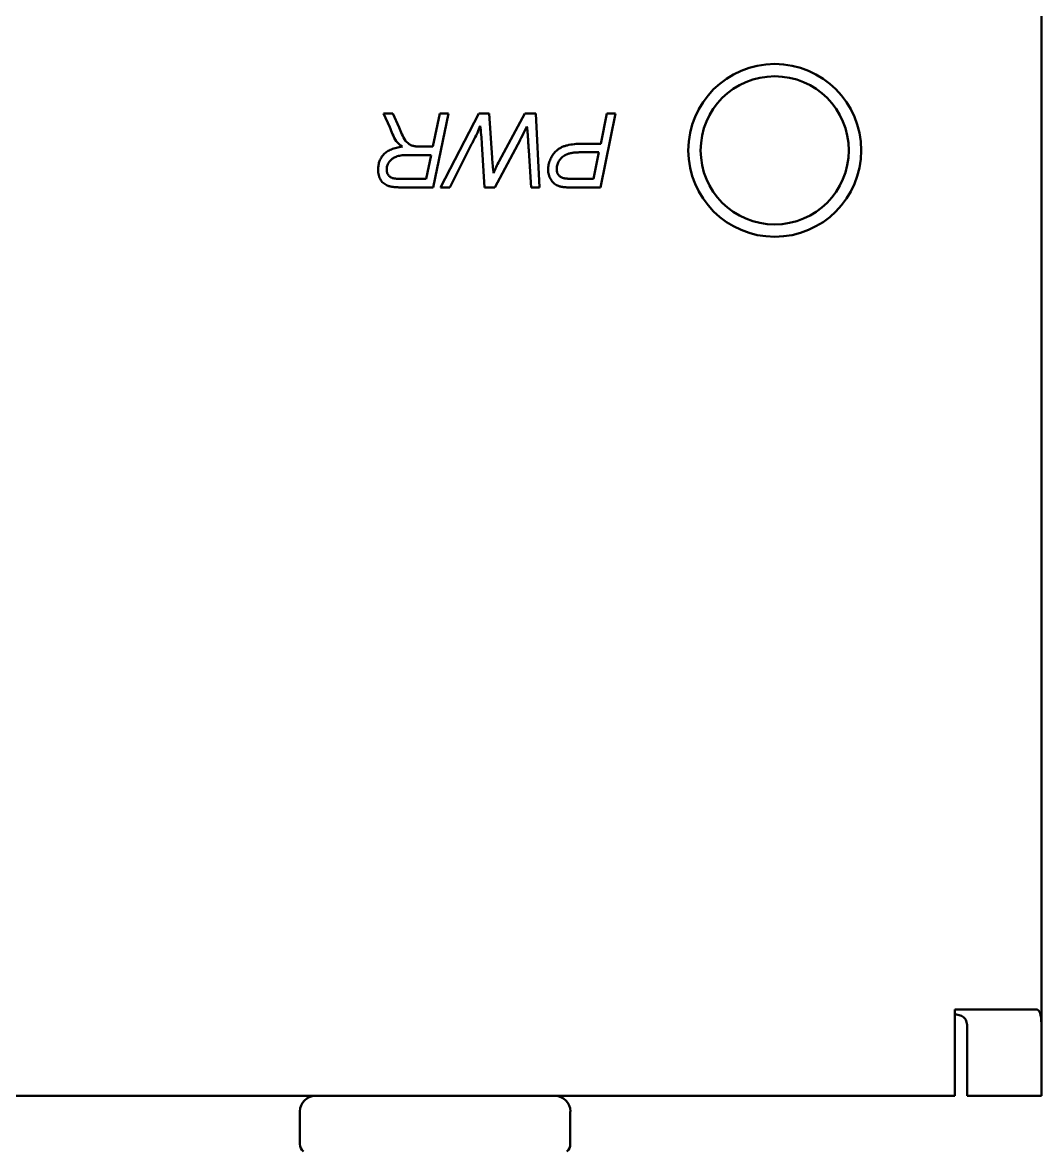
# Model space of a CAD drawing. Header units: millimetres. Extents: x 0 to 420, y 0 to 297.
# Drawn here: x 320.945 to 323.939, y 207.723 to 211.041 of the extents above; entities that cross this region are included whole.
import ezdxf

# ---------------------------------------------------------------- set-up
doc = ezdxf.new("R2010")
doc.units = ezdxf.units.MM
doc.header["$LTSCALE"] = 0.75
doc.layers.add('Visible', color=7, linetype='Continuous', lineweight=50)

msp = doc.modelspace()

# ---------------------------------------------------------------- linework, layer by layer
at = {"layer": 'Visible', "extrusion": (0, 1, 0)}
for p, q in [((323.9393, 213.978), (323.9393, 208.0784)), ((322.0058, 210.7742), (322.0332, 210.7742)), ((322.0244, 210.7338), (322.0058, 210.7742)), ((322.0332, 210.7742), (322.0523, 210.7327)), ((322.1512, 210.6765), (322.1712, 210.7742)), ((322.1968, 210.7742), (322.1521, 210.5565)), ((322.1712, 210.7742), (322.1968, 210.7742)), ((322.1731, 210.5565), (322.2861, 210.7742)), ((322.2861, 210.7742), (322.3168, 210.7742)), ((322.3168, 210.7742), (322.3252, 210.6432)), ((322.3458, 210.634), (322.4214, 210.7742)), ((322.4214, 210.7742), (322.4536, 210.7742)), ((322.4536, 210.7742), (322.4647, 210.5565)), ((322.688, 210.7742), (322.6438, 210.5565)), ((322.6443, 210.6849), (322.6625, 210.7742)), ((322.6625, 210.7742), (322.688, 210.7742)), ((322.1149, 210.6765), (322.1512, 210.6765)), ((322.265, 210.6835), (322.2009, 210.5565)), ((322.3029, 210.5565), (322.2949, 210.6843)), ((322.4009, 210.683), (322.3328, 210.5565)), ((322.5888, 210.6849), (322.6443, 210.6849)), ((322.1461, 210.6514), (322.0648, 210.6514)), ((322.1318, 210.5816), (322.1461, 210.6514)), ((322.4396, 210.5565), (322.4328, 210.6654)), ((322.6392, 210.6598), (322.5883, 210.6598)), ((322.6233, 210.5816), (322.6392, 210.6598)), ((322.0569, 210.5816), (322.1318, 210.5816)), ((322.5633, 210.5816), (322.6233, 210.5816)), ((322.1521, 210.5565), (322.0609, 210.5565)), ((322.2009, 210.5565), (322.1731, 210.5565)), ((322.3328, 210.5565), (322.3029, 210.5565)), ((322.4647, 210.5565), (322.4396, 210.5565)), ((322.6438, 210.5565), (322.5527, 210.5565)), ((323.6853, 207.8859), (323.6853, 208.1399)), ((323.6853, 208.1399), (323.9244, 208.1399)), ((323.7216, 208.0652), (323.7216, 208.0784)), ((323.7216, 208.0652), (323.7216, 207.8859)), ((323.9393, 208.0784), (323.9393, 208.0652)), ((323.9393, 207.8859), (323.9393, 208.0652)), ((323.6853, 207.8859), (317.9087, 207.8859)), ((323.9393, 207.8859), (323.7216, 207.8859)), ((321.7604, 207.7439), (321.7604, 207.8405)), ((322.555, 207.7439), (322.555, 207.8405))]:
    msp.add_line(p, q, dxfattribs=at)
at = {"layer": 'Visible'}
msp.add_circle((323.1556, 210.6654), 0.254, dxfattribs=at)
at = {"layer": 'Visible', "extrusion": (1e-16, 0, -1)}
msp.add_circle((-323.1556, 210.6654), 0.2177, dxfattribs=at)
for centre, radius, start, end in [((-322.2295, 210.8033), 0.2166, 329.3057, 341.2803), ((-322.2442, 210.7971), 0.2024, 329.3147, 341.455), ((-321.3373, 211.1716), 1.0483, 205.681, 207.747), ((-322.0059, 210.8394), 0.3019, 199.637, 203.861), ((-320.9429, 210.5943), 1.3551, 173.9167, 176.1916), ((-320.6345, 211.6017), 1.991, 205.8012, 207.4795), ((-322.1439, 210.6847), 0.2877, 169.911, 172.9508), ((-322.8172, 210.7378), 0.3883, 355.4286, 357.3825), ((-322.1044, 210.7428), 0.0791, 302.9994, 320.683), ((-322.5888, 210.4922), 0.1927, 77.0731, 90.0051), ((-323.4075, 210.7208), 1.085, 353.519, 355.899), ((-322.8282, 210.3898), 0.5407, 22.6928, 26.8481), ((-321.8057, 207.8405), 0.0454, 0, 90), ((-322.5097, 207.8405), 0.0454, 90, 180), ((-321.7876, 207.7439), 0.0272, 308.9148, 0), ((-322.5278, 207.7439), 0.0272, 180, 231.0852)]:
    msp.add_arc(centre, radius, start, end, dxfattribs=at)
at = {"layer": 'Visible'}
for points, knots in [([(321.9902, 210.6096), (321.9903, 210.6117), (321.9904, 210.616), (321.9912, 210.6223), (321.9925, 210.6283), (321.9943, 210.634), (321.9968, 210.6393), (321.9996, 210.6445), (322.0031, 210.6493), (322.007, 210.6539), (322.0116, 210.6581), (322.0168, 210.6619), (322.0227, 210.6654), (322.0292, 210.6684), (322.0363, 210.671), (322.0441, 210.6733), (322.0525, 210.6752), (322.0583, 210.6761), (322.0614, 210.6765)], [0, 0, 0, 0, 0.059961, 0.117916, 0.174309, 0.229242, 0.28342, 0.337434, 0.392218, 0.447521, 0.504432, 0.563382, 0.62593, 0.69159, 0.761572, 0.836137, 0.915253, 1, 1, 1, 1]), ([(322.0701, 210.6938), (322.0717, 210.6922), (322.0746, 210.6892), (322.0792, 210.6853), (322.0836, 210.6822), (322.0873, 210.6803), (322.0903, 210.6791), (322.0929, 210.6785), (322.0958, 210.6779), (322.099, 210.6773), (322.1025, 210.677), (322.1064, 210.6767), (322.1105, 210.6765), (322.1134, 210.6765), (322.1149, 210.6765)], [0, 0, 0, 0, 0.133177, 0.252531, 0.359187, 0.454341, 0.501796, 0.555099, 0.613928, 0.678434, 0.749497, 0.826406, 0.910185, 1, 1, 1, 1]), ([(322.4328, 210.6654), (322.4328, 210.6661), (322.4327, 210.6679), (322.4325, 210.6711), (322.4322, 210.675), (322.4319, 210.6798), (322.4315, 210.6854), (322.4312, 210.6918), (322.4307, 210.6991), (322.4303, 210.7042), (322.4302, 210.7068)], [0, 0, 0, 0, 0.055705, 0.131441, 0.227141, 0.342804, 0.477385, 0.63193, 0.806507, 1, 1, 1, 1]), ([(322.4899, 210.6096), (322.4899, 210.6118), (322.4901, 210.6164), (322.4912, 210.6232), (322.493, 210.63), (322.4954, 210.6368), (322.4983, 210.6434), (322.5017, 210.6494), (322.5054, 210.6549), (322.5095, 210.6597), (322.5138, 210.6639), (322.5181, 210.6676), (322.5225, 210.6707), (322.5269, 210.6733), (322.5314, 210.6754), (322.536, 210.6773), (322.5408, 210.6789), (322.544, 210.6796), (322.5457, 210.68)], [0, 0, 0, 0, 0.069264, 0.140158, 0.213041, 0.288334, 0.363127, 0.434108, 0.501633, 0.566623, 0.628557, 0.686874, 0.74196, 0.794111, 0.844938, 0.89615, 0.94771, 1, 1, 1, 1]), ([(322.0648, 210.6514), (322.0622, 210.6511), (322.0571, 210.6505), (322.0499, 210.649), (322.0434, 210.647), (322.0377, 210.6444), (322.0326, 210.6414), (322.0282, 210.6379), (322.0243, 210.6339), (322.0211, 210.6294), (322.0185, 210.6246), (322.0167, 210.6196), (322.0156, 210.6144), (322.0154, 210.6109), (322.0154, 210.6091)], [0, 0, 0, 0, 0.110494, 0.212569, 0.305782, 0.391929, 0.473089, 0.551439, 0.628047, 0.703954, 0.779494, 0.853016, 0.926011, 1, 1, 1, 1]), ([(322.5883, 210.6598), (322.586, 210.6598), (322.5814, 210.6597), (322.5747, 210.6594), (322.5685, 210.659), (322.5628, 210.6583), (322.5576, 210.6575), (322.553, 210.6565), (322.5487, 210.6553), (322.5438, 210.6535), (322.5383, 210.6507), (322.5324, 210.6466), (322.5272, 210.6417), (322.5229, 210.6362), (322.5194, 210.6302), (322.5169, 210.624), (322.5152, 210.6175), (322.5151, 210.6132), (322.515, 210.611)], [0, 0, 0, 0, 0.071947, 0.139134, 0.201142, 0.258983, 0.311413, 0.359945, 0.403691, 0.443533, 0.517689, 0.589492, 0.659937, 0.730846, 0.80104, 0.868162, 0.934023, 1, 1, 1, 1]), ([(322.0609, 210.5565), (322.0588, 210.5565), (322.0545, 210.5566), (322.0484, 210.5567), (322.0427, 210.5571), (322.0374, 210.5576), (322.0325, 210.5583), (322.0279, 210.5589), (322.0239, 210.5599), (322.019, 210.5613), (322.0134, 210.5636), (322.0075, 210.5674), (322.0023, 210.5723), (321.998, 210.5781), (321.9944, 210.5847), (321.992, 210.5923), (321.9905, 210.6007), (321.9903, 210.6065), (321.9902, 210.6096)], [0, 0, 0, 0, 0.063849, 0.123461, 0.17935, 0.231487, 0.280004, 0.324437, 0.365527, 0.40271, 0.472349, 0.540706, 0.608456, 0.67894, 0.752049, 0.828768, 0.910921, 1, 1, 1, 1]), ([(322.5527, 210.5565), (322.5508, 210.5565), (322.5471, 210.5565), (322.5417, 210.5568), (322.5367, 210.5572), (322.5321, 210.5578), (322.5278, 210.5585), (322.5239, 210.5595), (322.5204, 210.5606), (322.5162, 210.5622), (322.5114, 210.5649), (322.5062, 210.5691), (322.5015, 210.5742), (322.4975, 210.5803), (322.4941, 210.5869), (322.4916, 210.5941), (322.4901, 210.6017), (322.49, 210.6069), (322.4899, 210.6096)], [0, 0, 0, 0, 0.060763, 0.117877, 0.170913, 0.220502, 0.266632, 0.309152, 0.348024, 0.384024, 0.452946, 0.523205, 0.596397, 0.674221, 0.754283, 0.834217, 0.915899, 1, 1, 1, 1]), ([(322.515, 210.611), (322.515, 210.6093), (322.5151, 210.6062), (322.516, 210.6017), (322.5174, 210.5977), (322.5194, 210.5942), (322.5218, 210.5911), (322.5248, 210.5885), (322.5283, 210.5863), (322.5315, 210.5849), (322.5345, 210.5839), (322.5372, 210.5833), (322.5404, 210.5828), (322.5441, 210.5824), (322.5482, 210.582), (322.5528, 210.5818), (322.5579, 210.5816), (322.5615, 210.5816), (322.5633, 210.5816)], [0, 0, 0, 0, 0.075119, 0.144076, 0.208681, 0.269572, 0.32961, 0.389401, 0.451453, 0.516193, 0.552833, 0.595403, 0.645611, 0.702267, 0.766117, 0.836555, 0.91494, 1, 1, 1, 1]), ([(322.0154, 210.6091), (322.0154, 210.6076), (322.0155, 210.6047), (322.0164, 210.6006), (322.0178, 210.5967), (322.0198, 210.5932), (322.0222, 210.5901), (322.025, 210.5875), (322.0283, 210.5855), (322.0312, 210.5842), (322.0339, 210.5835), (322.0362, 210.5829), (322.0389, 210.5826), (322.0419, 210.5822), (322.0452, 210.582), (322.0488, 210.5817), (322.0527, 210.5817), (322.0555, 210.5816), (322.0569, 210.5816)], [0, 0, 0, 0, 0.076972, 0.150828, 0.221349, 0.292214, 0.361007, 0.427228, 0.49287, 0.558999, 0.595364, 0.636705, 0.683614, 0.735702, 0.793699, 0.856957, 0.925442, 1, 1, 1, 1]), ([(323.7216, 208.0784), (323.7216, 208.0811), (323.7216, 208.0838), (323.7213, 208.0923), (323.7207, 208.0977), (323.7181, 208.1075), (323.716, 208.1118), (323.7098, 208.1185), (323.7058, 208.121), (323.6986, 208.1235), (323.696, 208.1241), (323.6907, 208.1249), (323.688, 208.1251), (323.6853, 208.1251)], [0.02041272, 0.02041272, 0.02041272, 0.02041272, 0.02638166, 0.02638166, 0.0395725, 0.0395725, 0.05276333, 0.05276333, 0.06399251, 0.06399251, 0.0696071, 0.0696071, 0.07522169, 0.07522169, 0.07522169, 0.07522169]), ([(323.9244, 208.1399), (323.9283, 208.1399), (323.9317, 208.1377), (323.9364, 208.1286), (323.9377, 208.1215), (323.9391, 208.1053), (323.9393, 208.0951), (323.9393, 208.0821), (323.9393, 208.0802), (323.9393, 208.0784)], [-0.09688962, -0.09688962, -0.09688962, -0.09688962, -0.0723793, -0.0723793, -0.04786899, -0.04786899, -0.02393449, -0.02393449, -0.02006214, -0.02006214, -0.02006214, -0.02006214])]:
    msp.add_open_spline(points, degree=3, knots=knots, dxfattribs=at)

doc.saveas('drawing.dxf')
